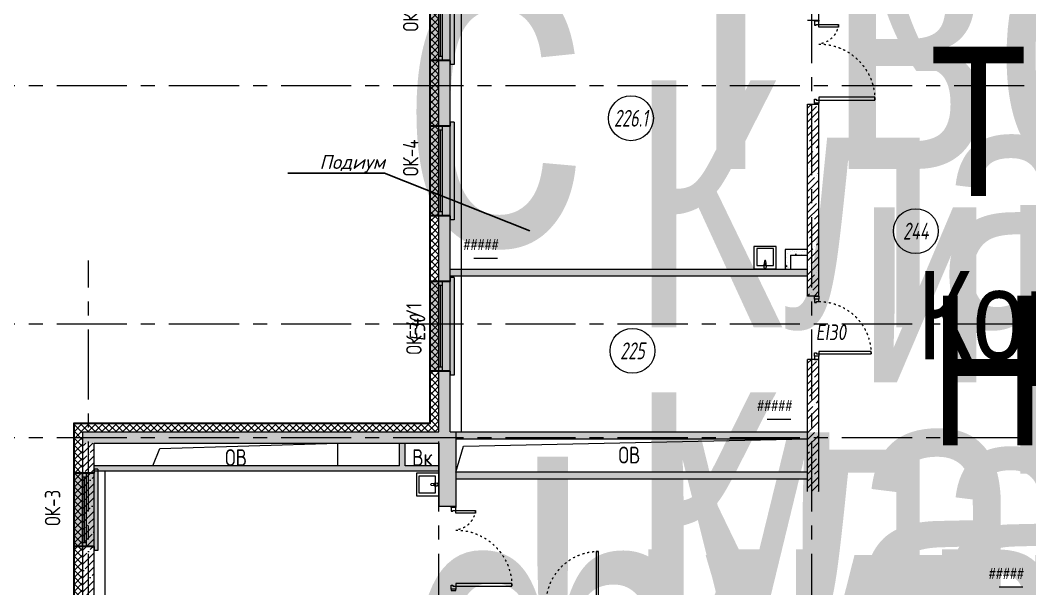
# Model space of a CAD drawing. Header units: millimetres. Extents: x -85420 to 1195317, y -69347 to 470418.
# Drawn here: x 686267 to 704269, y 9532 to 19675 of the extents above; entities that cross this region are included whole.
import ezdxf
from ezdxf import colors
from ezdxf.entities.mleader import LeaderData, LeaderLine
from ezdxf.enums import TextEntityAlignment as Align
from ezdxf.math import Vec2, Vec3

# ---------------------------------------------------------------- set-up
doc = ezdxf.new("R2018")
doc.units = ezdxf.units.MM
for name, pattern in [('ACAD_ISO03W100', [30, 12, -18]), ('CENTER', [2, 1.25, -0.25, 0.25, -0.25]), ('ГОСТ 2.303 4', [7, 5, -2, 0])]:
    doc.linetypes.add(name, pattern=pattern)
for name, color, linetype, lineweight in [('АР_Выноски АПР', 5, 'Continuous', 5), ('АР_Двери', 7, 'Continuous', 0), ('АР_Маркер экспликации', 239, 'Continuous', 13), ('АР_Навесной фасад', 250, 'Continuous', 5), ('АР_Номер помещения', 250, 'Continuous', 9), ('АР_Окна БЛОК', 250, 'Continuous', 13), ('АР_Оси', 7, 'Continuous', 25), ('АР_Отверстия', 250, 'Continuous', 15), ('АР_Отметки', 7, 'Continuous', 5), ('АР_Перегородки газоблок', 165, 'Continuous', 30), ('АР_Перегородки газоблок_Штрих', 165, 'Continuous', 5), ('АР_Подоконники', 163, 'Continuous', 9), ('АР_Сущ Несущая стена', 250, 'Continuous', 50), ('АР_тонкая линия', 250, 'Continuous', 0), ('АР_Утеплитель', 250, 'Continuous', 13), ('АР_Штриховка монолит', 29, 'Continuous', 9), ('Маркировка ОКОН', 5, 'Continuous', 18), ('Сан.техника', 153, 'Continuous', 9)]:
    doc.layers.add(name, color=color, linetype=linetype, lineweight=lineweight)
doc.layers.add('АР_Названия помещений', color=124, linetype='Continuous', lineweight=5, plot=False)
doc.layers.add('АР_Помещения_площадь', color=19, linetype='Continuous', lineweight=9, plot=False)
doc.layers.add('АР_ПБ_Двери', color=7, linetype='Continuous', lineweight=15, true_color=0xdb0000)
doc.layers.add('ПБ_граница', color=7, linetype='ГОСТ 2.303 4', lineweight=40, true_color=0xdb0000)
doc.layers.add('ТХ_сантехника', color=253, linetype='Continuous')
doc.styles.add('ICOCPEUR', font='isocpeur.ttf')
doc.styles.add('ISOCPEUR', font='', dxfattribs={"height": 250})
doc.styles.add('PDF ISOCPEUR', font='isocpeur.ttf')
doc.styles.get("Standard").update_dxf_attribs({"font": 'GOST.TTF'})
doc.styles.add('Архитект', font='isocpeur.ttf', dxfattribs={"width": 0.8, "oblique": 8})
doc.styles.add('ГОСТ 2.304', font='CS_Gost2304.shx', dxfattribs={"oblique": 10})
doc.styles.get('ISOCPEUR').set_extended_font_data('ISOCPEUR', italic=True)
pattern_1 = [(50, (764348.75, -52485.95), (215.17805, -18.82564), [22.5, -247.5]), (355, (764348.75, -52485.95), (-41.6254, 225.65764), [18, -198]), (100.45144, (764366.68, -52487.52), (173.55265, 206.832), [19.12206, -210.34263]), (46.1842, (764348.75, -52425.95), (320.1724, -49.6558), [33.75, -371.25]), (96.63564, (764375.43, -52430.1), (280.3986, 292.2356), [28.6831, -315.5141]), (351.18416, (764348.75, -52425.95), (280.3986, 292.2356), [27, -297]), (21, (764378.75, -52440.95), (179.07212, -120.78567), [22.5, -247.5]), (326, (764378.75, -52440.95), (72.9946, 217.545), [18, -198]), (71.45144, (764393.67, -52451.01), (252.0667, 96.75935), [19.12206, -210.34263]), (37.5, (764348.75, -52485.95), (3.647957, 99.868156), [0, -195.6, 0, -201, 0, -198.75]), (7.5, (764348.75, -52485.95), (78.92086, 118.32351), [0, -114.6, 0, -191.1, 0, -75.75]), (327.5, (764281.85, -52485.95), (160.14673, -6.76646), [0, -75, 0, -234, 0, -310.5]), (317.5, (764251.85, -52485.95), (174.95585, 30.0315), [0, -97.5, 0, -155.4, 0, -220.5])]

# ---------------------------------------------------------------- blocks, each defined once
blk = doc.blocks.new('_DotSmall')
at = {"color": 0, "linetype": 'ByBlock', "const_width": 0.5}
blk.add_lwpolyline([(-0.0625, 0, 1), (0.0625, 0, 1)], format="xyb", close=True, dxfattribs=at)
blk = doc.blocks.new('Полуторная_на лестницу')
for points in [[(75, 80), (75, 1080), (125, 1080), (125, 80)], [(1375, 430), (1375, 80), (1425, 80), (1425, 430)]]:
    blk.add_lwpolyline(points, close=True)
for points in [[(0, 0), (0, 80), (20, 80), (20, 0), (0, 0)], [(20, 80), (20, 0), (90, 0), (90, 30), (75, 30), (75, 80), (20, 80)], [(1480, 80), (1480, 0), (1410, 0), (1410, 30), (1425, 30), (1425, 80), (1480, 80)], [(1500, 0), (1500, 80), (1480, 80), (1480, 0), (1500, 0)]]:
    blk.add_lwpolyline(points)
at = {"linetype": 'ACAD_ISO03W100', "ltscale": 3}
for centre, radius, start, end in [((75, 80), 1000, 0, 90), ((1465, 40), 392, 95.9075, 174.0925)]:
    blk.add_arc(centre, radius, start, end, dxfattribs=at)
blk = doc.blocks.new('*U539')
blk.add_lwpolyline([(100, 80), (100, 1010), (140, 1010), (140, 80)], close=True)
for points in [[(0, 0), (0, 80), (55, 80), (55, 0), (0, 0)], [(55, 80), (55, 0), (115, 0), (115, 40), (100, 40), (100, 80), (55, 80)], [(1075, 80), (1075, 0), (1015, 0), (1015, 40), (1030, 40), (1030, 80), (1075, 80)], [(1130, 0), (1130, 80), (1075, 80), (1075, 0), (1130, 0)]]:
    blk.add_lwpolyline(points)
at = {"linetype": 'ACAD_ISO03W100', "ltscale": 3}
blk.add_arc((100, 80), 930, 0, 90, dxfattribs=at)
blk = doc.blocks.new('*U540')
blk.add_lwpolyline([(100, 80), (100, 1010), (140, 1010), (140, 80)], close=True)
for points in [[(0, 0), (0, 80), (55, 80), (55, 0), (0, 0)], [(55, 80), (55, 0), (115, 0), (115, 40), (100, 40), (100, 80), (55, 80)], [(1075, 80), (1075, 0), (1015, 0), (1015, 40), (1030, 40), (1030, 80), (1075, 80)], [(1130, 0), (1130, 80), (1075, 80), (1075, 0), (1130, 0)]]:
    blk.add_lwpolyline(points)
at = {"linetype": 'ACAD_ISO03W100', "ltscale": 3}
blk.add_arc((100, 80), 930, 0, 90, dxfattribs=at)
blk = doc.blocks.new('*U535')
at = {"true_color": 0xffffff}
h = blk.add_hatch(color=7, dxfattribs=at)
h.dxf.hatch_style = 1
h.paths.add_polyline_path([(-1380, 210), (70, 210), (70, 140), (0, 140), (0, -220), (-1310, -220), (-1310, 140), (-1380, 140)])
for p, q in [((-1380, 210), (70, 210)), ((-1380, 210), (-1380, 140)), ((70, 210), (70, 140)), ((-1380, 140), (-1310, 140)), ((-1310, 0), (0, 0)), ((0, 140), (70, 140)), ((-1310, -70), (0, -70)), ((-1240, 0), (-1240, -70)), ((-1240, -35), (-70, -35)), ((-70, 0), (-70, -70)), ((0, -220), (-1310, -220))]:
    blk.add_line(p, q)
at = {"lineweight": 30}
for p, q in [((-1310, 140), (-1310, -220)), ((0, 140), (0, -220))]:
    blk.add_line(p, q, dxfattribs=at)
blk = doc.blocks.new('*U536')
at = {"true_color": 0xffffff}
h = blk.add_hatch(color=7, dxfattribs=at)
h.dxf.hatch_style = 1
h.paths.add_polyline_path([(-1670, 210), (70, 210), (70, 140), (0, 140), (0, -220), (-1600, -220), (-1600, 140), (-1670, 140)])
for p, q in [((-1670, 210), (70, 210)), ((-1670, 210), (-1670, 140)), ((70, 210), (70, 140)), ((-1670, 140), (-1600, 140)), ((-1600, 0), (0, 0)), ((0, 140), (70, 140)), ((-1600, -70), (0, -70)), ((-1530, 0), (-1530, -70)), ((-1530, -35), (-70, -35)), ((-70, 0), (-70, -70)), ((0, -220), (-1600, -220))]:
    blk.add_line(p, q)
at = {"lineweight": 30}
for p, q in [((-1600, 140), (-1600, -220)), ((0, 140), (0, -220))]:
    blk.add_line(p, q, dxfattribs=at)
blk = doc.blocks.new('*U531')
at = {"true_color": 0xffffff}
h = blk.add_hatch(color=7, dxfattribs=at)
h.dxf.hatch_style = 1
h.paths.add_polyline_path([(-1670, 210), (70, 210), (70, 140), (0, 140), (0, -220), (-1600, -220), (-1600, 140), (-1670, 140)])
for p, q in [((-1670, 210), (70, 210)), ((-1670, 210), (-1670, 140)), ((70, 210), (70, 140)), ((-1670, 140), (-1600, 140)), ((-1600, 0), (0, 0)), ((0, 140), (70, 140)), ((-1600, -70), (0, -70)), ((-1530, 0), (-1530, -70)), ((-1530, -35), (-70, -35)), ((-70, 0), (-70, -70)), ((0, -220), (-1600, -220))]:
    blk.add_line(p, q)
at = {"lineweight": 30}
for p, q in [((-1600, 140), (-1600, -220)), ((0, 140), (0, -220))]:
    blk.add_line(p, q, dxfattribs=at)
blk = doc.blocks.new('*U532')
at = {"true_color": 0xffffff}
h = blk.add_hatch(color=7, dxfattribs=at)
h.dxf.hatch_style = 1
h.paths.add_polyline_path([(-1670, 210), (70, 210), (70, 140), (0, 140), (0, -220), (-1600, -220), (-1600, 140), (-1670, 140)])
for p, q in [((-1670, 210), (70, 210)), ((-1670, 210), (-1670, 140)), ((70, 210), (70, 140)), ((-1670, 140), (-1600, 140)), ((-1600, 0), (0, 0)), ((0, 140), (70, 140)), ((-1600, -70), (0, -70)), ((-1530, 0), (-1530, -70)), ((-1530, -35), (-70, -35)), ((-70, 0), (-70, -70)), ((0, -220), (-1600, -220))]:
    blk.add_line(p, q)
at = {"lineweight": 30}
for p, q in [((-1600, 140), (-1600, -220)), ((0, 140), (0, -220))]:
    blk.add_line(p, q, dxfattribs=at)
blk = doc.blocks.new('*U528')
at = {"color": 7, "style": 'ISOCPEUR', "width": 0.7, "flags": 1}
blk.add_attdef('КАТЕГОРИЯ', (-499, -2092), '', height=250, dxfattribs=at)
at = {"layer": 'АР_Номер помещения', "color": 7, "style": 'ISOCPEUR', "width": 0.7}
blk.add_attdef('НОМЕР_ПОМЕЩЕНИЯ', text='', height=300, dxfattribs=at).set_placement((-518, 1403), align=Align.MIDDLE_CENTER)
at = {"layer": 'АР_Помещения_площадь', "color": 7, "lineweight": 30, "width": 0.7, "flags": 104}
blk.add_attdef('ИМЯ_ПОМЕЩЕНИЯ', text='', height=100, dxfattribs=at).set_placement((158, 1217), align=Align.MIDDLE_CENTER)
at = {"layer": 'АР_Помещения_площадь', "color": 7, "style": 'ISOCPEUR', "width": 0.7}
blk.add_attdef('ПЛОЩАДЬ_ПОМЕЩЕНИЯ', text='', height=200, dxfattribs=at).set_placement((-318, 583), align=Align.MIDDLE_RIGHT)
blk = doc.blocks.new('*U525')
at = {"color": 7, "style": 'ISOCPEUR', "width": 0.7, "flags": 1}
blk.add_attdef('КАТЕГОРИЯ', (-499, -2092), '', height=250, dxfattribs=at)
at = {"layer": 'АР_Номер помещения', "color": 7, "style": 'ISOCPEUR', "width": 0.7}
blk.add_attdef('НОМЕР_ПОМЕЩЕНИЯ', text='', height=300, dxfattribs=at).set_placement((-12706, 14289), align=Align.MIDDLE_CENTER)
at = {"layer": 'АР_Помещения_площадь', "color": 7, "style": 'ISOCPEUR', "width": 0.7}
blk.add_attdef('ПЛОЩАДЬ_ПОМЕЩЕНИЯ', text='', height=200, dxfattribs=at).set_placement((-12402, 13467), align=Align.MIDDLE_RIGHT)
at = {"layer": 'АР_Помещения_площадь', "color": 7, "lineweight": 30, "width": 0.7, "flags": 104}
blk.add_attdef('ИМЯ_ПОМЕЩЕНИЯ', text='', height=100, dxfattribs=at).set_placement((158, 1217), align=Align.MIDDLE_CENTER)
blk = doc.blocks.new('*U522')
at = {"color": 7, "style": 'ISOCPEUR', "width": 0.7, "flags": 1}
blk.add_attdef('КАТЕГОРИЯ', (-499, -2092), '', height=250, dxfattribs=at)
at = {"layer": 'АР_Номер помещения', "color": 7, "style": 'ISOCPEUR', "width": 0.7}
blk.add_attdef('НОМЕР_ПОМЕЩЕНИЯ', text='', height=300, dxfattribs=at).set_placement((-14595, 10538), align=Align.MIDDLE_CENTER)
at = {"layer": 'АР_Помещения_площадь', "color": 7, "style": 'ISOCPEUR', "width": 0.7}
blk.add_attdef('ПЛОЩАДЬ_ПОМЕЩЕНИЯ', text='', height=200, dxfattribs=at).set_placement((-16735, 6522), align=Align.MIDDLE_RIGHT)
at = {"layer": 'АР_Помещения_площадь', "color": 7, "lineweight": 30, "width": 0.7, "flags": 104}
blk.add_attdef('ИМЯ_ПОМЕЩЕНИЯ', text='', height=100, dxfattribs=at).set_placement((158, 1217), align=Align.MIDDLE_CENTER)
blk = doc.blocks.new('*U519')
at = {"layer": 'АР_Номер помещения', "color": 7}
blk.add_circle((-14534, 1600), 400, dxfattribs=at)
at = {"layer": 'АР_Помещения_площадь', "color": 7}
blk.add_line((-11707, 378), (-12129, 378), dxfattribs=at)
at = {"color": 7, "style": 'ISOCPEUR', "width": 0.7, "flags": 1}
blk.add_attdef('КАТЕГОРИЯ', (-499, -2092), '', height=250, dxfattribs=at)
at = {"layer": 'АР_Номер помещения', "color": 7, "style": 'ISOCPEUR', "width": 0.7}
blk.add_attdef('НОМЕР_ПОМЕЩЕНИЯ', text='', height=300, dxfattribs=at).set_placement((-14534, 1600), align=Align.MIDDLE_CENTER)
at = {"layer": 'АР_Помещения_площадь', "color": 7, "lineweight": 30, "width": 0.7, "flags": 104}
blk.add_attdef('ИМЯ_ПОМЕЩЕНИЯ', text='', height=100, dxfattribs=at).set_placement((158, 1217), align=Align.MIDDLE_CENTER)
at = {"layer": 'АР_Помещения_площадь', "color": 7, "style": 'ISOCPEUR', "width": 0.7}
blk.add_attdef('ПЛОЩАДЬ_ПОМЕЩЕНИЯ', text='', height=200, dxfattribs=at).set_placement((-11702, 624), align=Align.MIDDLE_RIGHT)
blk = doc.blocks.new('*U517')
at = {"layer": 'АР_Номер помещения', "color": 7}
blk.add_circle((-16046, 6911), 400, dxfattribs=at)
at = {"layer": 'АР_Помещения_площадь', "color": 7}
blk.add_line((-14244, 379), (-14666, 379), dxfattribs=at)
at = {"color": 7, "style": 'ISOCPEUR', "width": 0.7, "flags": 1}
blk.add_attdef('КАТЕГОРИЯ', (-499, -2092), '', height=250, dxfattribs=at)
at = {"layer": 'АР_Номер помещения', "color": 7, "style": 'ISOCPEUR', "width": 0.7}
blk.add_attdef('НОМЕР_ПОМЕЩЕНИЯ', text='', height=300, dxfattribs=at).set_placement((-16046, 6911), align=Align.MIDDLE_CENTER)
at = {"layer": 'АР_Помещения_площадь', "color": 7, "lineweight": 30, "width": 0.7, "flags": 104}
blk.add_attdef('ИМЯ_ПОМЕЩЕНИЯ', text='', height=100, dxfattribs=at).set_placement((158, 1217), align=Align.MIDDLE_CENTER)
at = {"layer": 'АР_Помещения_площадь', "color": 7, "style": 'ISOCPEUR', "width": 0.7}
blk.add_attdef('ПЛОЩАДЬ_ПОМЕЩЕНИЯ', text='', height=200, dxfattribs=at).set_placement((-14239, 625), align=Align.MIDDLE_RIGHT)
blk = doc.blocks.new('*U515')
at = {"layer": 'АР_Номер помещения', "color": 7}
blk.add_circle((-18270, 7006), 400, dxfattribs=at)
at = {"layer": 'АР_Помещения_площадь', "color": 7}
blk.add_line((-16364, 653), (-16786, 653), dxfattribs=at)
at = {"color": 7, "style": 'ISOCPEUR', "width": 0.7, "flags": 1}
blk.add_attdef('КАТЕГОРИЯ', (-499, -2092), '', height=250, dxfattribs=at)
at = {"layer": 'АР_Номер помещения', "color": 7, "style": 'ISOCPEUR', "width": 0.7}
blk.add_attdef('НОМЕР_ПОМЕЩЕНИЯ', text='', height=300, dxfattribs=at).set_placement((-18270, 7006), align=Align.MIDDLE_CENTER)
at = {"layer": 'АР_Помещения_площадь', "color": 7, "lineweight": 30, "width": 0.7, "flags": 104}
blk.add_attdef('ИМЯ_ПОМЕЩЕНИЯ', text='', height=100, dxfattribs=at).set_placement((158, 1217), align=Align.MIDDLE_CENTER)
at = {"layer": 'АР_Помещения_площадь', "color": 7, "style": 'ISOCPEUR', "width": 0.7}
blk.add_attdef('ПЛОЩАДЬ_ПОМЕЩЕНИЯ', text='', height=200, dxfattribs=at).set_placement((-16359, 900), align=Align.MIDDLE_RIGHT)
blk = doc.blocks.new('*U514')
at = {"color": 7, "style": 'ISOCPEUR', "width": 0.7, "flags": 1}
blk.add_attdef('КАТЕГОРИЯ', (-499, -2092), '', height=250, dxfattribs=at)
at = {"layer": 'АР_Номер помещения', "color": 7, "style": 'ISOCPEUR', "width": 0.7}
blk.add_attdef('НОМЕР_ПОМЕЩЕНИЯ', text='', height=300, dxfattribs=at).set_placement((-806, -3106), align=Align.MIDDLE_CENTER)
at = {"layer": 'АР_Помещения_площадь', "color": 7, "lineweight": 30, "width": 0.7, "flags": 104}
blk.add_attdef('ИМЯ_ПОМЕЩЕНИЯ', text='', height=100, dxfattribs=at).set_placement((158, 1217), align=Align.MIDDLE_CENTER)
at = {"layer": 'АР_Помещения_площадь', "color": 7, "style": 'ISOCPEUR', "width": 0.7}
blk.add_attdef('ПЛОЩАДЬ_ПОМЕЩЕНИЯ', text='', height=200, dxfattribs=at).set_placement((-568, -3814), align=Align.MIDDLE_RIGHT)
blk = doc.blocks.new('сан.техника')
at = {"layer": 'Сан.техника', "linetype": 'Continuous', "lineweight": 5}
for p, q in [((-27, 168), (-79, 161)), ((-27, 168), (-79, 161)), ((-79, 139), (-27, 132)), ((-79, 139), (-27, 132)), ((25, 175), (-17, 171)), ((25, 175), (-17, 171)), ((-17, 129), (25, 125)), ((-17, 129), (25, 125)), ((-15, 164), (0, 164)), ((-15, 164), (0, 164)), ((0, 136), (-15, 136)), ((0, 136), (-15, 136)), ((0, 164), (0, 136)), ((0, 164), (0, 136))]:
    blk.add_line(p, q, dxfattribs=at)
for points in [[(59, 350), (-341, 350), (-341, -50), (59, -50)], [(0, 300), (-300, 300), (-300, 0), (0, 0)], [(0, 300), (-300, 300), (-300, 0), (0, 0)]]:
    blk.add_lwpolyline(points, close=True, dxfattribs=at)
for centre, radius, start, end in [((-78, 150), 11.2, 97.1386, 262.8608), ((-78, 150), 11.2, 97.1386, 262.8608), ((-15, 150), 21.1, 122.7707, 237.2287), ((-15, 150), 21.1, 122.7707, 237.2287), ((-15, 150), 13.6, 89.9997, 269.9997), ((-15, 150), 13.6, 89.9997, 269.9997), ((-15, 150), 21.1, 95.1693, 122.7707), ((-15, 150), 21.1, 95.1693, 122.7707), ((-15, 150), 21.1, 237.2287, 264.8301), ((-15, 150), 21.1, 237.2287, 264.8301), ((25, 150), 25, 269.9997, 89.9997), ((25, 150), 25, 269.9997, 89.9997)]:
    blk.add_arc(centre, radius, start, end, dxfattribs=at)
blk = doc.blocks.new('У007')
at = {"layer": 'Сан.техника', "color": 5, "linetype": 'Continuous', "lineweight": 5}
for p, q in [((-172833, 79060), (-172839, 79007)), ((-172833, 79060), (-172839, 79007)), ((-172804, 79007), (-172810, 79060)), ((-172804, 79007), (-172810, 79060)), ((-172842, 78997), (-172846, 78955)), ((-172842, 78997), (-172846, 78955)), ((-172835, 78980), (-172835, 78995)), ((-172835, 78980), (-172835, 78995)), ((-172808, 78980), (-172835, 78980)), ((-172808, 78980), (-172835, 78980)), ((-172808, 78995), (-172808, 78980)), ((-172808, 78995), (-172808, 78980)), ((-172796, 78955), (-172800, 78997)), ((-172796, 78955), (-172800, 78997))]:
    blk.add_line(p, q, dxfattribs=at)
for points in [[(-172621, 78921), (-172621, 79321), (-173021, 79321), (-173021, 78921)], [(-172671, 78980), (-172671, 79280), (-172971, 79280), (-172971, 78980)], [(-172671, 78980), (-172671, 79280), (-172971, 79280), (-172971, 78980)]]:
    blk.add_lwpolyline(points, close=True, dxfattribs=at)
for centre, radius, start, end in [((-172821, 79058), 11.2, 7.1386, 172.8608), ((-172821, 79058), 11.2, 7.1386, 172.8608), ((-172821, 78955), 25, 179.9997, 359.9997), ((-172821, 78955), 25, 179.9997, 359.9997), ((-172821, 78995), 21.1, 147.2287, 174.8301), ((-172821, 78995), 21.1, 147.2287, 174.8301), ((-172821, 78995), 21.1, 32.7707, 147.2287), ((-172821, 78995), 21.1, 32.7707, 147.2287), ((-172821, 78995), 13.6, 359.9997, 179.9997), ((-172821, 78995), 13.6, 359.9997, 179.9997), ((-172821, 78995), 21.1, 5.1693, 32.7707), ((-172821, 78995), 21.1, 5.1693, 32.7707)]:
    blk.add_arc(centre, radius, start, end, dxfattribs=at)
blk = doc.blocks.new('*U512')
at = {"layer": 'АР_Номер помещения', "color": 7}
blk.add_circle((-14561, 182), 400, dxfattribs=at)
at = {"layer": 'АР_Помещения_площадь', "color": 7}
blk.add_line((-16942, -2317), (-17365, -2317), dxfattribs=at)
at = {"color": 7, "style": 'ISOCPEUR', "width": 0.7, "flags": 1}
blk.add_attdef('КАТЕГОРИЯ', (-499, -2092), '', height=250, dxfattribs=at)
at = {"layer": 'АР_Номер помещения', "color": 7, "style": 'ISOCPEUR', "width": 0.7}
blk.add_attdef('НОМЕР_ПОМЕЩЕНИЯ', text='', height=300, dxfattribs=at).set_placement((-14561, 182), align=Align.MIDDLE_CENTER)
at = {"layer": 'АР_Помещения_площадь', "color": 7, "lineweight": 30, "width": 0.7, "flags": 104}
blk.add_attdef('ИМЯ_ПОМЕЩЕНИЯ', text='', height=100, dxfattribs=at).set_placement((158, 1217), align=Align.MIDDLE_CENTER)
at = {"layer": 'АР_Помещения_площадь', "color": 7, "style": 'ISOCPEUR', "width": 0.7}
blk.add_attdef('ПЛОЩАДЬ_ПОМЕЩЕНИЯ', text='', height=200, dxfattribs=at).set_placement((-16937, -2070), align=Align.MIDDLE_RIGHT)

msp = doc.modelspace()

# ---------------------------------------------------------------- hatches: boundary and pattern name
at = {"layer": 'АР_Перегородки газоблок_Штрих', "lineweight": 9, "ltscale": 100}
h = msp.add_hatch(dxfattribs=at)
h.set_pattern_fill('AR-CONC', color=256, scale=30, angle=90)
h.set_pattern_definition([(140, (762328.31, 36485.43), (18.82564, 215.17805), [22.5, -247.5]), (85, (762328.3, 36485.43), (-225.65764, -41.6254), [18, -198]), (190.45144, (762329.88, 36503.36), (-206.832, 173.55265), [19.12206, -210.3426]), (136.1842, (762268.3, 36485.43), (49.6558, 320.1724), [33.75, -371.25]), (186.63564, (762272.45, 36512.1), (-292.2356, 280.3986), [28.6831, -315.5141]), (81.18416, (762268.3, 36485.43), (-292.2356, 280.3986), [27, -297]), (111, (762283.31, 36515.43), (120.78567, 179.0721), [22.5, -247.5]), (56, (762283.3, 36515.43), (-217.545, 72.9946), [18, -198]), (161.45144, (762293.38, 36530.35), (-96.75935, 252.0667), [19.12206, -210.3426]), (127.5, (762328.31, 36485.43), (-99.86816, 3.64796), [0, -195.6, 0, -201, 0, -198.75]), (97.5, (762328.31, 36485.43), (-118.32351, 78.92086), [0, -114.6, 0, -191.1, 0, -75.75]), (57.5, (762328.31, 36418.53), (6.76646, 160.14673), [0, -75, 0, -234, 0, -310.5]), (47.5, (762328.31, 36388.53), (-30.0315, 174.95585), [0, -97.5, 0, -155.4, 0, -220.5])])
h.paths.add_polyline_path([(699908.1, 15584.7), (700308.1, 15584.7), (700308.1, 15484.7), (700008.1, 15484.7), (700008.1, 15234.7), (699908.1, 15234.7)])
h = msp.add_hatch(dxfattribs=at)
h.set_pattern_fill('AR-CONC', color=256, scale=30)
h.set_pattern_definition(pattern_1)
h.paths.add_polyline_path([(700308.1, 15234.7), (693933.1, 15234.7), (693933.1, 15114.7), (700308, 15114.7)])
h = msp.add_hatch(dxfattribs=at)
h.set_pattern_fill('AR-CONC', color=256, scale=30)
h.set_pattern_definition(pattern_1)
h.paths.add_polyline_path([(700308.4, 12329.7), (694033.1, 12329.7), (694033.1, 12209.7), (700308.1, 12210.6), (700307.7, 12209.7)])
h = msp.add_hatch(dxfattribs=at)
h.set_pattern_fill('AR-CONC', color=256, scale=30)
h.set_pattern_definition(pattern_1)
h.paths.add_polyline_path([(693733.1, 11727.5), (693131.7, 11727.5), (693131.7, 12129.7), (693031.7, 12129.7), (693031.7, 11727.5), (687583.1, 11727.5), (687583.1, 11627.5), (693733.1, 11627.5)])
h = msp.add_hatch(dxfattribs=at)
h.set_pattern_fill('AR-CONC', color=256, scale=30)
h.set_pattern_definition(pattern_1)
h.paths.add_polyline_path([(700308.4, 11609.7), (694033.1, 11609.7), (694033.1, 11489.7), (700308.1, 11490.6), (700307.7, 11489.7)])
at = {"layer": 'АР_Утеплитель', "lineweight": 9, "ltscale": 100}
h = msp.add_hatch(dxfattribs=at)
h.set_pattern_fill('ANSI37', color=256, scale=700)
h.set_pattern_definition([(45, (-257613.58, 51873.26), (-61.871843, 61.871843), []), (135, (-257613.58, 51873.26), (-61.871843, -61.871843), [])])
h.paths.add_polyline_path([(687383, 12329.7), (693733.1, 12329.7), (693733.1, 29559.7), (686732.9, 29559.7), (686732.9, 31279.7), (686582.9, 31279.7), (686582.9, 29409.7), (693583.1, 29409.7), (693583.1, 12479.7), (687233, 12479.7), (687233.1, 2469.7), (700633.1, 2469.7), (700633.1, 8819.7), (708753.1, 8819.7), (708753.1, 14009.7), (717020.4, 14009.7), (717020.4, 13759.7), (717170.4, 13759.7), (717170.4, 14159.7), (708603.1, 14159.7), (708603.1, 8969.7), (700483.1, 8969.7), (700483.1, 2619.7), (687383.1, 2619.7)])
at = {"layer": 'АР_Штриховка монолит', "lineweight": 9, "ltscale": 100}
h = msp.add_hatch(dxfattribs=at)
h.set_pattern_fill('ANSI35', color=256, scale=700)
h.set_pattern_definition([(45, (-264104.75, 112719.63), (-123.743687, 123.743687), []), (45, (-263981.01, 112719.63), (-123.743687, 123.743687), [218.75, -43.75, 0, -43.75])])
h.paths.add_polyline_path([(693933, 29999.7), (693733, 29999.7), (693733, 12329.7), (687383.1, 12329.7), (687383.1, 12129.7), (687583.1, 12129.7), (693733.1, 12129.7), (693733.1, 11003.9), (694033.1, 11003.9), (694033.1, 12329.7), (693933.1, 12329.7)])
h = msp.add_hatch(dxfattribs=at)
h.set_pattern_fill('ANSI35', color=256, scale=700)
h.set_pattern_definition([(45, (-273894.75, 109829.63), (-123.743687, 123.743687), []), (45, (-273771.01, 109829.63), (-123.743687, 123.743687), [218.75, -43.75, 0, -43.75])])
h.paths.add_polyline_path([(700508.1, 18174.7), (700308.1, 18174.7), (700308.1, 14754.7), (700508.1, 14754.7)])
h = msp.add_hatch(dxfattribs=at)
h.set_pattern_fill('ANSI35', color=256, scale=700)
h.set_pattern_definition([(45, (-273894.75, 105279.63), (-123.743687, 123.743687), []), (45, (-273771.01, 105279.63), (-123.743687, 123.743687), [218.75, -43.75, 0, -43.75])])
h.paths.add_polyline_path([(700508.1, 13624.7), (700308.1, 13624.7), (700308.1, 11269.7), (700508.1, 11269.7)])
h = msp.add_hatch(dxfattribs=at)
h.set_pattern_fill('ANSI35', color=256, scale=700)
h.set_pattern_definition([(45, (-257513.64, 52551.26), (-123.743687, 123.743687), []), (45, (-257389.9, 52551.26), (-123.743687, 123.743687), [218.75, -43.75, 0, -43.75])])
h.paths.add_polyline_path([(687583.1, 12129.7), (687383.1, 12129.7), (687383.1, 2619.7), (699536.3, 2619.7), (699536.3, 2819.7), (687583.1, 2819.7)])

# ---------------------------------------------------------------- linework, layer by layer
at = {"layer": 'АР_Навесной фасад', "lineweight": 9, "ltscale": 100}
for p, q in [((693573.1, 12489.7), (693573.1, 29399.7)), ((693583.1, 12479.7), (693583.1, 29409.7)), ((687222.7, 12489.7), (693573.1, 12489.7)), ((687232.7, 12479.7), (693583.1, 12479.7))]:
    msp.add_line(p, q, dxfattribs=at)
for points in [[(687223.1, 2459.7), (687222.7, 12489.7)], [(687233.1, 2469.7), (687232.7, 12479.7)]]:
    msp.add_lwpolyline(points, dxfattribs=at)
at = {"layer": 'АР_Оси', "linetype": 'CENTER', "lineweight": 9, "ltscale": 1000}
for p, q in [((693733.1, 908.5), (693733.1, 34792.4)), ((700383.1, 908.5), (700383.1, 30291)), ((674919.3, 18509.7), (758516.5, 18509.7)), ((687483.1, 908.5), (687483.1, 15386.6)), ((674919.3, 14259.7), (758516.5, 14259.7)), ((674919.3, 12229.7), (758516.5, 12229.7))]:
    msp.add_line(p, q, dxfattribs=at)
at = {"layer": 'АР_Перегородки газоблок', "lineweight": 9, "ltscale": 100}
for p, q in [((693031.7, 11727.5), (693031.7, 12129.7)), ((693131.7, 11727.5), (693131.7, 12129.7)), ((693031.7, 11727.5), (687583.1, 11727.5)), ((693733.1, 11727.5), (693131.7, 11727.5)), ((693733.1, 11627.5), (687583.1, 11627.5))]:
    msp.add_line(p, q, dxfattribs=at)
msp.add_lwpolyline([(700308.1, 15584.7), (699908.1, 15584.7), (699908.1, 15234.7), (700008.1, 15234.7), (700008.1, 15484.7), (700308.1, 15484.7)], close=True, dxfattribs=at)
for points in [[(693933.1, 15234.7), (700308.1, 15234.7)], [(693933.1, 15114.7), (700308.1, 15114.7)], [(694033.1, 12329.7), (700308.1, 12329.7)], [(694033.1, 12209.7), (700308.1, 12209.7)], [(700308.1, 11609.7), (694033.1, 11609.7)], [(700308.1, 11489.7), (694033.1, 11489.7)]]:
    msp.add_lwpolyline(points, dxfattribs=at)
at = {"layer": 'АР_Подоконники', "lineweight": 9, "ltscale": 100}
for p, q in [((694133.1, 12329.7), (694133.1, 20654.7)), ((687783.1, 3019.7), (687783.1, 11627.5))]:
    msp.add_line(p, q, dxfattribs=at)
at = {"layer": 'АР_Сущ Несущая стена', "lineweight": 9, "ltscale": 100}
for p, q in [((693733.1, 12329.7), (693733.1, 30199.7)), ((693933.1, 12329.7), (693933.1, 29999.7)), ((700508.1, 19674.7), (700508.1, 20951)), ((700308.1, 19674.7), (700508.1, 19674.7)), ((700308.1, 14754.7), (700308.1, 18174.7)), ((700308.1, 18174.7), (700508.1, 18174.7)), ((700508.1, 14754.7), (700508.1, 18174.7)), ((700508.1, 14754.7), (700308.1, 14754.7)), ((700308.1, 11269.7), (700308.1, 13624.7)), ((700508.1, 13624.7), (700308.1, 13624.7)), ((700508.1, 11269.7), (700508.1, 13624.7)), ((687383.1, 2619.7), (687383.1, 12329.7)), ((687383.1, 12329.7), (693733.1, 12329.7)), ((693933.1, 12329.7), (694033.1, 12329.7)), ((694033.1, 12329.7), (694033.1, 11003.9)), ((687583.1, 2819.7), (687583.1, 12129.7)), ((687583.1, 12129.7), (693733.1, 12129.7)), ((693733.1, 12129.7), (693733.1, 11003.9)), ((693733.1, 11003.9), (694033.1, 11003.9))]:
    msp.add_line(p, q, dxfattribs=at)
at = {"layer": 'АР_тонкая линия', "lineweight": 9, "ltscale": 100}
msp.add_line((691933.1, 11727.5), (691933.1, 12129.7), dxfattribs=at)
for points in [[(688633.1, 11727.5), (688758.8, 12032.3), (691933.1, 12129.7)], [(694033.1, 11609.7), (694171.2, 12078.2), (700308.1, 12209.7)]]:
    msp.add_lwpolyline(points, dxfattribs=at)

# ---------------------------------------------------------------- block references
at = {"layer": 'АР_Двери', "lineweight": 9, "xscale": -1, "rotation": 270}
for name, p in [('Полуторная_на лестницу', (700428.1, 18174.7)), ('*U539', (700428.1, 13624.7)), ('Полуторная_на лестницу', (693953.1, 9503.9))]:
    msp.add_blockref(name, p, dxfattribs=at)
at = {"layer": 'АР_Двери', "lineweight": 9, "xscale": -1}
msp.add_blockref('*U540', (696678.1, 9189.7), dxfattribs=at)
at = {"layer": 'АР_Маркер экспликации', "lineweight": 9}
ref = msp.add_blockref('*U528', (703289.8, 60708.8), dxfattribs=at)
lines = msp.add_mtext('\\W0.8000;Коридор и рекреация (основная и старшая школа)', dxfattribs={"layer": 'АР_Названия помещений', "insert": (703636.8, 59434.2), "char_height": 6239.8, "width": 926.94, "attachment_point": 1})
ref.add_attrib('ИМЯ_ПОМЕЩЕНИЯ', '', (703636.8, 59434.2), dxfattribs={"flags": 104}).embed_mtext(lines)
at = {"layer": 'АР_Маркер экспликации', "color": 7, "lineweight": 9}
ref = msp.add_blockref('*U514', (701930.8, 48611), dxfattribs=at)
lines = msp.add_mtext('\\W0.8000;Коридор и рекреация (основная и старшая школа)', dxfattribs={"layer": 'АР_Названия помещений', "insert": (701190.7, 44391.6), "char_height": 4065.63, "width": 363.33, "attachment_point": 1})
ref.add_attrib('ИМЯ_ПОМЕЩЕНИЯ', '', (701190.7, 44391.6), dxfattribs={"flags": 104}).embed_mtext(lines)
ref = msp.add_blockref('*U525', (705212.3, 30098.4), dxfattribs=at)
lines = msp.add_mtext('\\W0.8000;Многофункциональное пространство с функцией актового зала (с эстрадой в уровне пола)', dxfattribs={"layer": 'АР_Названия помещений', "insert": (693053, 42356.7), "char_height": 6157.775, "width": 926.94, "attachment_point": 1})
ref.add_attrib('ИМЯ_ПОМЕЩЕНИЯ', '', (693053, 42356.7), dxfattribs={"flags": 104}).embed_mtext(lines)
ref = msp.add_blockref('*U517', (718459, 22376.3), dxfattribs=at)
ref.add_attrib('НОМЕР_ПОМЕЩЕНИЯ', '201', dxfattribs={"layer": 'АР_Номер помещения', "color": 7, "height": 300, "style": 'ISOCPEUR', "width": 0.7}).set_placement((702413.3, 29287.6), align=Align.MIDDLE_CENTER)
lines = msp.add_mtext('\\W0.8000;Лестничная клетка Тип Н2', dxfattribs={"layer": 'АР_Названия помещений', "insert": (702485.3, 28092.6), "char_height": 2666.311, "width": 926.94, "attachment_point": 1})
ref.add_attrib('ИМЯ_ПОМЕЩЕНИЯ', '', (702485.3, 28092.6), dxfattribs={"flags": 104}).embed_mtext(lines)
ref.add_attrib('ПЛОЩАДЬ_ПОМЕЩЕНИЯ', '#####', dxfattribs={"layer": 'АР_Помещения_площадь', "color": 7, "height": 200, "style": 'ISOCPEUR', "width": 0.7}).set_placement((704220.1, 23001.5), align=Align.MIDDLE_RIGHT)
ref = msp.add_blockref('*U522', (711718.1, 14824.6), dxfattribs=at)
lines = msp.add_mtext('\\W0.8000;Творческая мастерская с возможностью разделения трансформируемой перегородкой на два помещения', dxfattribs={"layer": 'АР_Названия помещений', "insert": (697232.9, 22250), "char_height": 5228.0139, "width": 926.94, "attachment_point": 1})
ref.add_attrib('ИМЯ_ПОМЕЩЕНИЯ', '', (697232.9, 22250), dxfattribs={"flags": 104}).embed_mtext(lines)
ref = msp.add_blockref('*U512', (711718.1, 17743.3), dxfattribs=at)
ref.add_attrib('НОМЕР_ПОМЕЩЕНИЯ', '226.1', dxfattribs={"layer": 'АР_Номер помещения', "color": 7, "height": 300, "style": 'ISOCPEUR', "width": 0.7}).set_placement((697157.4, 17925.7), align=Align.MIDDLE_CENTER)
lines = msp.add_mtext('\\W0.8000;Кладовая инвентаря творческой мастерской', dxfattribs={"layer": 'АР_Названия помещений', "insert": (697138.4, 18603.1), "char_height": 4406.675, "width": 926.94, "attachment_point": 1})
ref.add_attrib('ИМЯ_ПОМЕЩЕНИЯ', '', (697138.4, 18603.1), dxfattribs={"flags": 104}).embed_mtext(lines)
ref.add_attrib('ПЛОЩАДЬ_ПОМЕЩЕНИЯ', '#####', dxfattribs={"layer": 'АР_Помещения_площадь', "color": 7, "height": 200, "style": 'ISOCPEUR', "width": 0.7}).set_placement((694780.6, 15673.1), align=Align.MIDDLE_RIGHT)
ref = msp.add_blockref('*U515', (720506.6, 8906.2), dxfattribs=at)
ref.add_attrib('НОМЕР_ПОМЕЩЕНИЯ', '244', dxfattribs={"layer": 'АР_Номер помещения', "color": 7, "height": 300, "style": 'ISOCPEUR', "width": 0.7}).set_placement((702236.6, 15911.9), align=Align.MIDDLE_CENTER)
lines = msp.add_mtext('\\W0.8000;Коридор', dxfattribs={"layer": 'АР_Названия помещений', "insert": (702265.5, 15203.6), "char_height": 1576.782, "width": 926.94, "attachment_point": 1})
ref.add_attrib('ИМЯ_ПОМЕЩЕНИЯ', '', (702265.5, 15203.6), dxfattribs={"flags": 104}).embed_mtext(lines)
ref.add_attrib('ПЛОЩАДЬ_ПОМЕЩЕНИЯ', '#####', dxfattribs={"layer": 'АР_Помещения_площадь', "color": 7, "height": 200, "style": 'ISOCPEUR', "width": 0.7}).set_placement((704147.7, 9806.1), align=Align.MIDDLE_RIGHT)
ref = msp.add_blockref('*U519', (711718.1, 12176.5), dxfattribs=at)
ref.add_attrib('НОМЕР_ПОМЕЩЕНИЯ', '225', dxfattribs={"layer": 'АР_Номер помещения', "color": 7, "height": 300, "style": 'ISOCPEUR', "width": 0.7}).set_placement((697183.9, 13776.6), align=Align.MIDDLE_CENTER)
lines = msp.add_mtext('\\W0.8000;Кладовая инвентаря творческой мастерской', dxfattribs={"layer": 'АР_Названия помещений', "insert": (697138.4, 13036.2), "char_height": 4406.675, "width": 926.94, "attachment_point": 1})
ref.add_attrib('ИМЯ_ПОМЕЩЕНИЯ', '', (697138.4, 13036.2), dxfattribs={"flags": 104}).embed_mtext(lines)
ref.add_attrib('ПЛОЩАДЬ_ПОМЕЩЕНИЯ', '#####', dxfattribs={"layer": 'АР_Помещения_площадь', "color": 7, "height": 200, "style": 'ISOCPEUR', "width": 0.7}).set_placement((700016.3, 12800.5), align=Align.MIDDLE_RIGHT)
at = {"layer": 'АР_Окна БЛОК', "lineweight": 9, "rotation": 270}
for name, p in [('*U532', (693793.1, 18954.7)), ('*U531', (693793.1, 16184.7)), ('*U536', (693793.1, 13414.7)), ('*U535', (687442.9, 10284.7))]:
    msp.add_blockref(name, p, dxfattribs=at)
at = {"layer": 'Сан.техника', "lineweight": 9}
msp.add_blockref('сан.техника', (693674, 11242.2), dxfattribs=at)
at = {"layer": 'ТХ_сантехника', "lineweight": 9}
msp.add_blockref('У007', (872370.6, -63680.8), dxfattribs=at)

# ---------------------------------------------------------------- texts
at = {"layer": 'АР_Отверстия', "lineweight": 9, "ltscale": 100, "char_height": 300, "attachment_point": 5, "line_spacing_factor": 0.7, "style": 'ICOCPEUR'}
for s, insert in [('\\A1;{\\W0.8;ОВ}', (697128.8, 11917.3)), ('\\A1;{\\W0.8;ОВ}', (690114.9, 11871.8)), ('\\A1;{\\W0.8;Вк}', (693439.7, 11871.8))]:
    msp.add_mtext(s, dxfattribs=dict(at, insert=insert))
at = {"layer": 'АР_ПБ_Двери', "lineweight": 9, "style": 'Архитект', "oblique": 8, "width": 0.8}
msp.add_text('E30', height=280, rotation=90, dxfattribs=at).set_placement((693490.1, 13949.8))
msp.add_text('EI30', height=280, dxfattribs=at).set_placement((700452.3, 13968.1))
at = {"layer": 'Маркировка ОКОН', "lineweight": 9, "char_height": 275.423, "rotation": 90, "style": 'PDF ISOCPEUR'}
for s, insert, attachment_point in [('{\\W0.8;ОК-4}', (693367.7, 19472.5), 7), ('{\\W0.8;ОК-4}', (693367.7, 16890), 7), ('{\\W0.8;ОК-3}', (686706.8, 10652.6), 1)]:
    msp.add_mtext(s, dxfattribs=dict(at, insert=insert, attachment_point=attachment_point))
at = {"layer": 'Маркировка ОКОН', "lineweight": 9, "insert": (693426.3, 13708.2), "char_height": 275.423, "width": 798.727, "attachment_point": 7, "rotation": 90, "style": 'PDF ISOCPEUR'}
msp.add_mtext('{\\W0.8;ОК-4/1}', dxfattribs=at)

# ---------------------------------------------------------------- leaders
at = {"layer": 'АР_Выноски АПР', "lineweight": 9}
ml = msp.add_multileader_mtext('Standard', dxfattribs=at)
ml.set_content('Подиум', color=256, style='ISOCPEUR')
ml.set_leader_properties()
ml.build(insert=Vec2(0, 0))
ml.multileader.update_dxf_attribs({"text_left_attachment_type": 6, "text_right_attachment_type": 6, "dogleg_length": 26, "arrow_head_size": 250})
ctx = ml.context
ctx.base_point, ctx.char_height, ctx.arrow_head_size, ctx.landing_gap_size, ctx.plane_origin = Vec3(691187.5, 16945.5), 250, 250, 25, Vec3(695902.4, 15714.7)
ctx.left_attachment, ctx.right_attachment = 6, 6
notes = []
notes.append((ctx, [(1, (1, 1, 0), (692765.1, 16945.5), (-1, 0), 401.1, [(0, [(695583.8, 15827)], 256, [])])]))
ctx.mtext.insert, ctx.mtext.width, ctx.mtext.flow_direction = Vec3(691604, 17270.5), 2890.635, 5
at = {"layer": 'АР_Отметки', "lineweight": 9}
ml = msp.add_multileader_mtext('Standard', dxfattribs=at)
ml.set_content('+2,410', color=256, style='ISOCPEUR')
ml.set_leader_properties(color=256, linetype='Continuous', lineweight=-1)
ml.set_arrow_properties(name='DOTSMALL')
ml.build(insert=Vec2(0, 0))
ml.multileader.update_dxf_attribs({"has_text_frame": 1, "text_left_attachment_type": 4, "text_right_attachment_type": 4, "dogleg_length": 100, "arrow_head_size": 180})
ctx = ml.context
ctx.base_point, ctx.char_height, ctx.arrow_head_size, ctx.landing_gap_size, ctx.plane_origin = Vec3(703103, 29209.7), 250, 180, 50, Vec3(700941.8, 28618.5)
ctx.left_attachment, ctx.right_attachment = 4, 4
notes.append((ctx, [(0, (0, 0, 0), (0, 0), (1, 0), 1, [])]))
ctx.mtext.insert, ctx.mtext.width, ctx.mtext.line_spacing_style, ctx.mtext.flow_direction = Vec3(703153, 29543.1), 852.697, 2, 5
ml = msp.add_multileader_mtext('Standard', dxfattribs=at)
ml.set_content('+2,410', color=256, style='ISOCPEUR')
ml.set_leader_properties(color=256, linetype='Continuous', lineweight=-1)
ml.set_arrow_properties(name='DOTSMALL')
ml.build(insert=Vec2(0, 0))
ml.multileader.update_dxf_attribs({"has_text_frame": 1, "text_left_attachment_type": 4, "text_right_attachment_type": 4, "dogleg_length": 100, "arrow_head_size": 180})
ctx = ml.context
ctx.base_point, ctx.char_height, ctx.arrow_head_size, ctx.landing_gap_size, ctx.plane_origin = Vec3(703103, 29209.7), 250, 180, 50, Vec3(700941.8, 28618.5)
ctx.left_attachment, ctx.right_attachment = 4, 4
notes.append((ctx, [(0, (0, 0, 0), (0, 0), (1, 0), 1, [])]))
ctx.mtext.insert, ctx.mtext.width, ctx.mtext.line_spacing_style, ctx.mtext.flow_direction = Vec3(703153, 29543.1), 852.697, 2, 5
ml = msp.add_multileader_mtext('Standard', dxfattribs=at)
ml.set_content('+3,950', color=256, style='ISOCPEUR')
ml.set_leader_properties(color=256, linetype='Continuous', lineweight=-1)
ml.set_arrow_properties(name='DOTSMALL')
ml.build(insert=Vec2(0, 0))
ml.multileader.update_dxf_attribs({"has_text_frame": 1, "text_left_attachment_type": 4, "text_right_attachment_type": 4, "dogleg_length": 100, "arrow_head_size": 180})
ctx = ml.context
ctx.base_point, ctx.char_height, ctx.arrow_head_size, ctx.landing_gap_size, ctx.plane_origin = Vec3(701417.3, 23704), 250, 180, 50, Vec3(701335.9, 22436.5)
ctx.left_attachment, ctx.right_attachment = 4, 4
notes.append((ctx, [(0, (0, 0, 0), (0, 0), (1, 0), 1, [])]))
ctx.mtext.insert, ctx.mtext.width, ctx.mtext.line_spacing_style, ctx.mtext.flow_direction = Vec3(701467.3, 24037.4), 852.697, 2, 5
ml = msp.add_multileader_mtext('Standard', dxfattribs=at)
ml.set_content('+3,950', color=256, style='ISOCPEUR')
ml.set_leader_properties(color=256, linetype='Continuous', lineweight=-1)
ml.set_arrow_properties(name='DOTSMALL')
ml.build(insert=Vec2(0, 0))
ml.multileader.update_dxf_attribs({"has_text_frame": 1, "text_left_attachment_type": 4, "text_right_attachment_type": 4, "dogleg_length": 100, "arrow_head_size": 180})
ctx = ml.context
ctx.base_point, ctx.char_height, ctx.arrow_head_size, ctx.landing_gap_size, ctx.plane_origin = Vec3(701417.3, 23704), 250, 180, 50, Vec3(701335.9, 22436.5)
ctx.left_attachment, ctx.right_attachment = 4, 4
notes.append((ctx, [(0, (0, 0, 0), (0, 0), (1, 0), 1, [])]))
ctx.mtext.insert, ctx.mtext.width, ctx.mtext.line_spacing_style, ctx.mtext.flow_direction = Vec3(701467.3, 24037.4), 852.697, 2, 5
at = {"layer": 'ПБ_граница', "linetype": 'ByBlock', "lineweight": 0, "ltscale": 70}
ml = msp.add_multileader_mtext('Standard', dxfattribs=at)
ml.set_content('Граница пожарной зоны ', color=256, style='ГОСТ 2.304')
ml.set_leader_properties(color=256, lineweight=-1)
ml.set_arrow_properties(name='DOTSMALL')
ml.build(insert=Vec2(0, 0))
ml.multileader.update_dxf_attribs({"text_left_attachment_type": 6, "text_right_attachment_type": 6, "dogleg_length": 173.1, "arrow_head_size": 250, "scale": 100})
ctx = ml.context
ctx.base_point, ctx.scale, ctx.char_height, ctx.arrow_head_size, ctx.landing_gap_size, ctx.plane_origin = Vec3(479091.4, 17136.1), 100, 250, 250, 200, Vec3(526059.3, 29498.9)
ctx.left_attachment, ctx.right_attachment = 6, 6
notes.append((ctx, [(0, (1, 1, 0), (483536.4, 17136.1), (-1, 0), 173.1, [(3, [(484726.5, 18444.1)], 0, [])])]))
ctx.mtext.insert, ctx.mtext.width, ctx.mtext.defined_height, ctx.mtext.line_spacing_factor, ctx.mtext.flow_direction = Vec3(479307.4, 17448.6), 7160.099, 981, 0.768, 5
for ctx, leaders in notes:
    for number, flags, end, landing, length, lines in leaders:
        leader = LeaderData()
        leader.index, (leader.has_last_leader_line, leader.has_dogleg_vector, leader.attachment_direction) = number, flags
        leader.last_leader_point, leader.dogleg_vector, leader.dogleg_length = Vec3(end), Vec3(landing), length
        for number, points, colour, breaks in lines:
            line = LeaderLine()
            line.index, line.vertices, line.color, line.breaks = number, Vec3.list(points), colors.encode_raw_color(colour), breaks
            leader.lines.append(line)
        ctx.leaders.append(leader)

doc.saveas('drawing.dxf')
